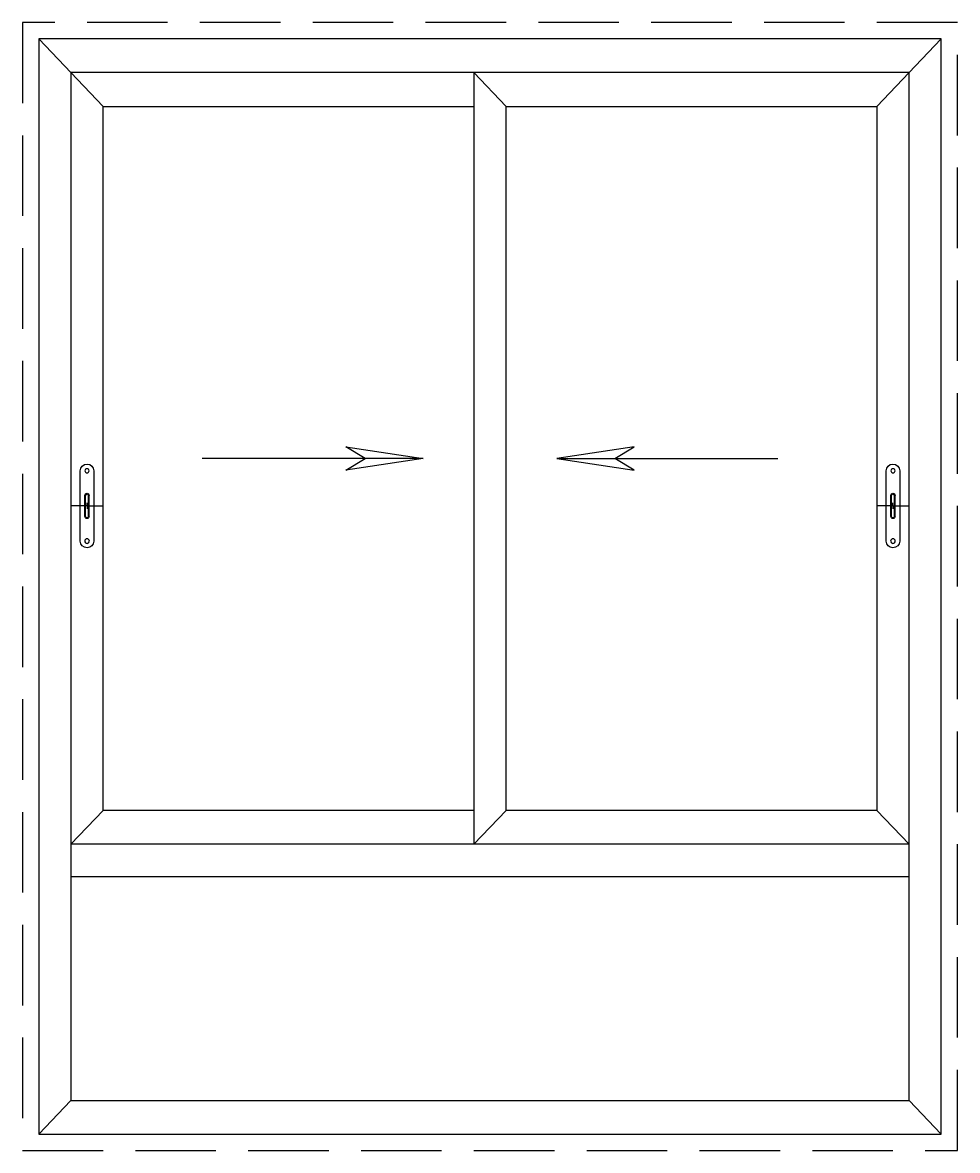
# Model space of a CAD drawing. Header units: millimetres. Extents: x 0 to 1450, y 0 to 1750.
import ezdxf

# ---------------------------------------------------------------- set-up
doc = ezdxf.new("R2010")
doc.units = ezdxf.units.MM
doc.linetypes.add('DASH', pattern=[0.35, 0.25, -0.1])
for name, color, linetype in [('Sunac_Gridline_Glass', 134, 'Continuous'), ('Sunac_Hardware', 13, 'Continuous'), ('Sunac_Wall', 2, 'DASH')]:
    doc.layers.add(name, color=color, linetype=linetype)

# ---------------------------------------------------------------- blocks, each defined once
blk = doc.blocks.new('GS')
at = {"layer": 'Sunac_Hardware', "ltscale": 0.05}
for p, q in [((-25, 0), (-50, 0)), ((-28.3, -16.3), (-28.3, 16.3)), ((-27.3, -16.3), (-27.3, 16.3)), ((-25, 0), (-25, 4.6)), ((-25, 0), (0, 0)), ((-25, 0), (-25, -4.6)), ((-22.7, -16.3), (-22.7, 16.3)), ((-21.7, -16.3), (-21.7, 16.3))]:
    blk.add_line(p, q, dxfattribs=at)
for points in [[(-35.5, 54.5), (-35.5, -54.5)], [(-14.5, -54.5), (-14.5, 54.5)]]:
    blk.add_lwpolyline(points, dxfattribs=at)
for centre, radius in [((-25, 54.5), 3.27), ((-25, -54.5), 3.56)]:
    blk.add_circle(centre, radius, dxfattribs=at)
for centre, radius, start, end in [((-25, 54.5), 10.5, 0, 180), ((-25, 16.3), 3.27, 0, 180), ((-25, 16.3), 2.27, 0, 180), ((-25, -16.3), 3.27, 180, 0), ((-25, -16.3), 2.27, 180, 0), ((-25, -54.5), 10.5, 180, 0)]:
    blk.add_arc(centre, radius, start, end, dxfattribs=at)
blk = doc.blocks.new('TL')
at = {"layer": 'Sunac_Gridline_Glass'}
for points in [[(-248.6, 17.5), (-128.6, -0.5), (-248.6, -18.8), (-218.5, -0.5), (-248.6, 17.5)], [(198.6, 17.5), (78.6, -0.5), (198.6, -18.8), (168.5, -0.5), (198.6, 17.5)], [(-128.6, -0.5), (-471.2, -0.5)], [(78.6, -0.5), (421.2, -0.5)]]:
    blk.add_lwpolyline(points, dxfattribs=at)

msp = doc.modelspace()

# ---------------------------------------------------------------- linework, layer by layer
at = {"layer": 'Sunac_Gridline_Glass'}
for p, q in [((125, 1619.9), (25, 1725)), ((1325, 1619.9), (1425, 1725)), ((700, 1672.5), (700, 475)), ((750, 1619.9), (700, 1672.5)), ((125, 527.5), (75, 475)), ((750, 527.5), (700, 475)), ((1375, 475), (1325, 527.5)), ((1375, 475), (75, 475)), ((75, 425), (1375, 425)), ((75, 77.5), (25, 25)), ((1375, 77.5), (1425, 25))]:
    msp.add_line(p, q, dxfattribs=at)
for points in [[(1425, 1725), (25, 1725), (25, 25), (1425, 25)], [(1375, 1672.5), (75, 1672.5), (75, 77.5), (1375, 77.5)], [(125, 1619.9), (700, 1619.9), (700, 527.5), (125, 527.5)], [(750, 1619.9), (1325, 1619.9), (1325, 527.5), (750, 527.5)]]:
    msp.add_lwpolyline(points, close=True, dxfattribs=at)
at = {"layer": 'Sunac_Wall', "lineweight": -3, "ltscale": 500}
msp.add_lwpolyline([(1450, 1750), (0, 1750), (0, 0), (1450, 0)], close=True, dxfattribs=at)

# ---------------------------------------------------------------- block references
at = {"layer": 'Sunac_Gridline_Glass'}
msp.add_blockref('TL', (750, 1074.2), dxfattribs=at)
at = {"layer": 'Sunac_Hardware', "extrusion": (0, 0, -1), "zscale": -1}
for p in [(-75, 1000), (-1325, 1000)]:
    msp.add_blockref('GS', p, dxfattribs=at)

doc.saveas('drawing.dxf')
